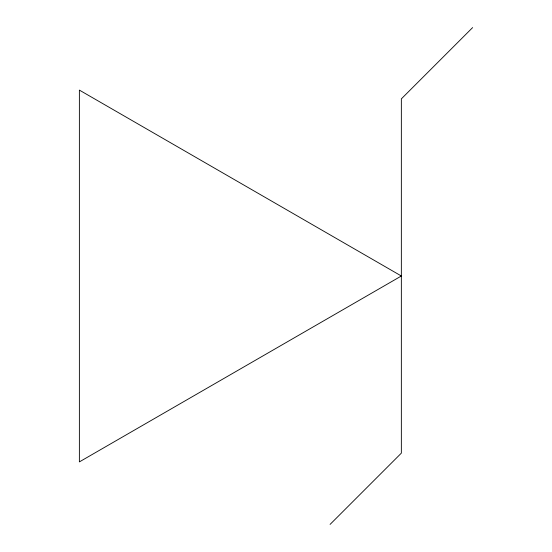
<?xml version="1.0" encoding="UTF-8"?>
<svg xmlns="http://www.w3.org/2000/svg" width="552" height="552" viewBox="0 0 552 552"><rect width="100%" height="100%" fill="white"/><g stroke="black" fill="none" stroke-linecap="round" stroke-linejoin="round"><path stroke-width="0.83" d="M472.622 27.6L401.352 98.87L401.352 453.13L330.082 524.4M401.352 276L79.378 461.893L79.378 90.107L401.352 276"/></g></svg>
